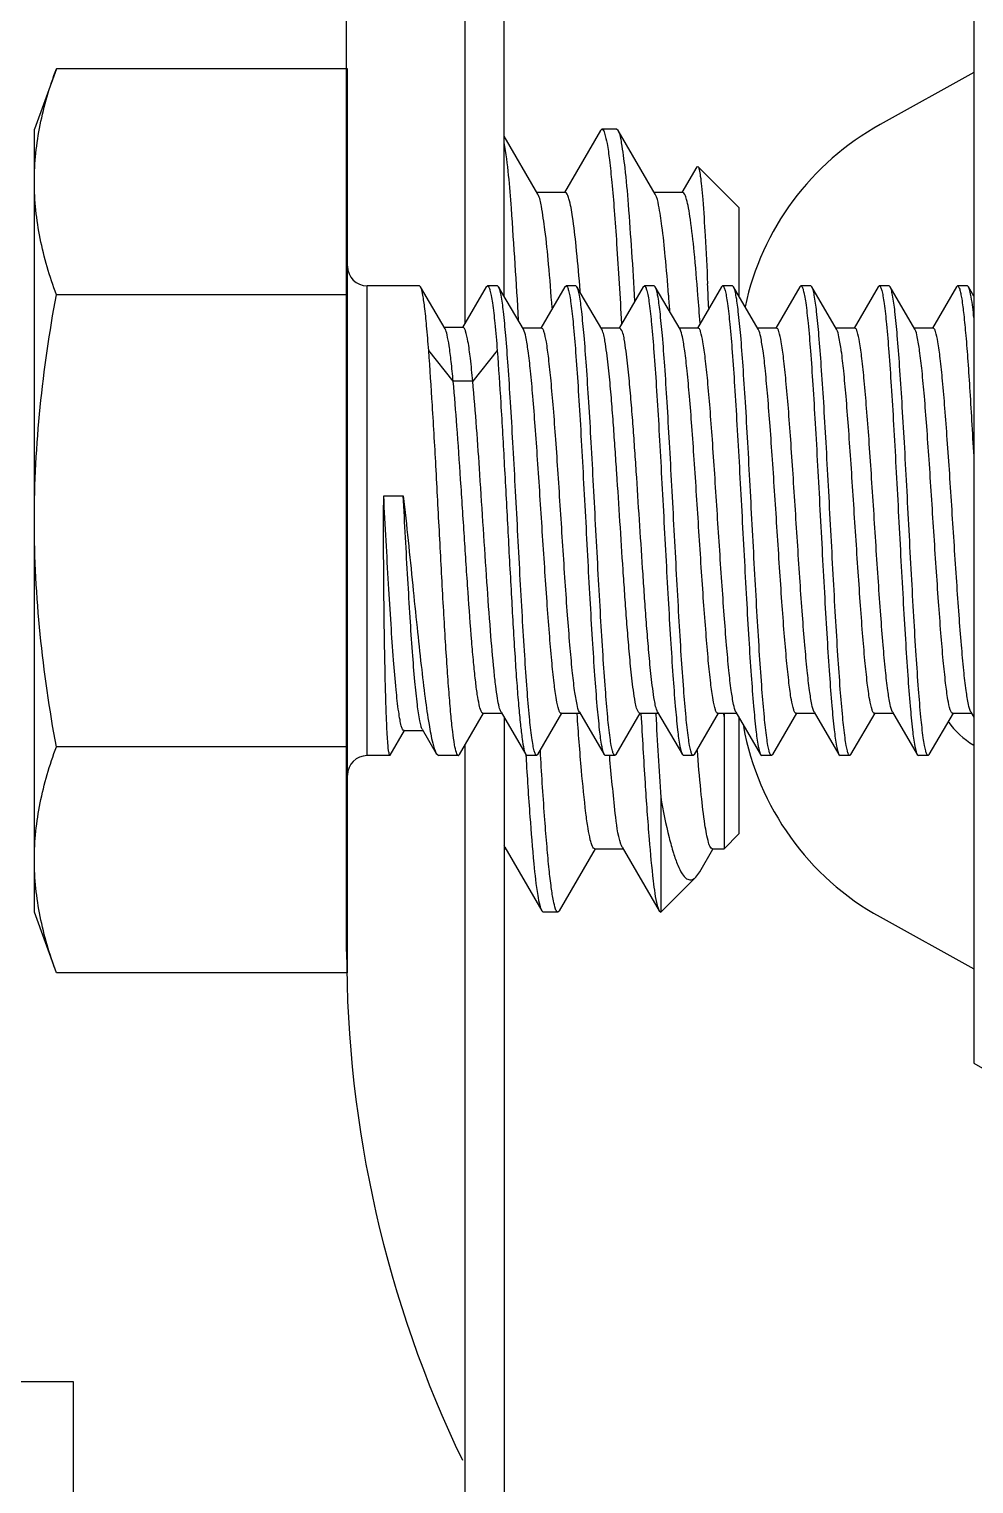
# Model space of a CAD drawing. Extents: x 1031190 to 1725648, y 733081 to 1571294.
# Drawn here: x 1136715.3 to 1136822.7, y 1228127 to 1228292.4 of the extents above; entities that cross this region are included whole.
import ezdxf

# ---------------------------------------------------------------- set-up
doc = ezdxf.new("R2010")
doc.units = 0
doc.header["$LTSCALE"] = 1000
doc.header["$MEASUREMENT"] = 0

msp = doc.modelspace()

# ---------------------------------------------------------------- linework, layer by layer
at = {"linetype": 'Continuous'}
for p, q in [((1136769.32, 1228262.02), (1136769.32, 1228387.76)), ((1136751.42, 1228187.53), (1136751.42, 1228359.84)), ((1136764.87, 1228343.27), (1136764.87, 1228258.93)), ((1136822.71, 1228298.14), (1136822.71, 1228174.86)), ((1136718.44, 1228287.87), (1136715.94, 1228280.99)), ((1136751.53, 1228287.87), (1136718.44, 1228287.87)), ((1136751.53, 1228185.13), (1136751.53, 1228287.87)), ((1136822.71, 1228287.43), (1136812.06, 1228281.53)), ((1136715.94, 1228192.01), (1136715.94, 1228280.99)), ((1136780.27, 1228280.84), (1136776.18, 1228273.78)), ((1136780.27, 1228280.84), (1136780.44, 1228280.99)), ((1136782.11, 1228280.99), (1136780.44, 1228280.99)), ((1136782.11, 1228280.99), (1136780.44, 1228280.99)), ((1136780.44, 1228280.99), (1136780.47, 1228280.98)), ((1136782.29, 1228280.84), (1136782.11, 1228280.99)), ((1136786.5, 1228273.6), (1136782.29, 1228280.84)), ((1136773.15, 1228273.6), (1136769.32, 1228280.19)), ((1136791.22, 1228276.71), (1136789.52, 1228273.78)), ((1136791.22, 1228276.71), (1136791.35, 1228276.76)), ((1136796.01, 1228272.09), (1136791.35, 1228276.76)), ((1136776.28, 1228273.78), (1136773.05, 1228273.78)), ((1136789.63, 1228273.78), (1136786.39, 1228273.78)), ((1136796.01, 1228272.09), (1136796.01, 1228262.02)), ((1136751.53, 1228262.18), (1136718.44, 1228262.18)), ((1136759.72, 1228263.19), (1136753.75, 1228263.19)), ((1136759.72, 1228263.19), (1136753.75, 1228263.19)), ((1136753.75, 1228209.81), (1136753.75, 1228263.19)), ((1136759.83, 1228263.09), (1136759.72, 1228263.19)), ((1136762.61, 1228258.32), (1136759.83, 1228263.09)), ((1136767.27, 1228263.06), (1136764.6, 1228258.45)), ((1136767.27, 1228263.06), (1136767.42, 1228263.19)), ((1136768.58, 1228263.19), (1136767.42, 1228263.19)), ((1136768.58, 1228263.19), (1136767.42, 1228263.19)), ((1136768.7, 1228263.08), (1136768.58, 1228263.19)), ((1136771.52, 1228258.25), (1136768.7, 1228263.08)), ((1136776.23, 1228263.08), (1136773.51, 1228258.39)), ((1136776.23, 1228263.08), (1136776.36, 1228263.19)), ((1136777.47, 1228263.19), (1136776.36, 1228263.19)), ((1136777.47, 1228263.19), (1136776.36, 1228263.19)), ((1136777.6, 1228263.08), (1136777.47, 1228263.19)), ((1136780.42, 1228258.25), (1136777.6, 1228263.08)), ((1136785.13, 1228263.08), (1136782.4, 1228258.39)), ((1136785.13, 1228263.08), (1136785.26, 1228263.19)), ((1136786.37, 1228263.19), (1136785.26, 1228263.19)), ((1136786.37, 1228263.19), (1136785.26, 1228263.19)), ((1136786.5, 1228263.08), (1136786.37, 1228263.19)), ((1136789.31, 1228258.25), (1136786.5, 1228263.08)), ((1136794.02, 1228263.08), (1136791.3, 1228258.39)), ((1136794.02, 1228263.08), (1136794.15, 1228263.19)), ((1136795.27, 1228263.19), (1136794.15, 1228263.19)), ((1136795.27, 1228263.19), (1136794.15, 1228263.19)), ((1136795.4, 1228263.08), (1136795.27, 1228263.19)), ((1136798.21, 1228258.25), (1136795.4, 1228263.08)), ((1136802.92, 1228263.08), (1136800.2, 1228258.39)), ((1136802.92, 1228263.08), (1136803.03, 1228263.19)), ((1136803.03, 1228263.19), (1136803.05, 1228263.19)), ((1136804.17, 1228263.19), (1136803.05, 1228263.19)), ((1136804.17, 1228263.19), (1136803.05, 1228263.19)), ((1136804.29, 1228263.08), (1136804.17, 1228263.19)), ((1136807.11, 1228258.25), (1136804.29, 1228263.08)), ((1136811.82, 1228263.08), (1136809.1, 1228258.39)), ((1136811.82, 1228263.08), (1136811.95, 1228263.19)), ((1136813.06, 1228263.19), (1136811.95, 1228263.19)), ((1136813.06, 1228263.19), (1136811.95, 1228263.19)), ((1136813.19, 1228263.08), (1136813.06, 1228263.19)), ((1136816.01, 1228258.25), (1136813.19, 1228263.08)), ((1136820.72, 1228263.08), (1136817.99, 1228258.39)), ((1136820.72, 1228263.08), (1136820.85, 1228263.19)), ((1136821.96, 1228263.19), (1136820.85, 1228263.19)), ((1136821.96, 1228263.19), (1136820.85, 1228263.19)), ((1136822.09, 1228263.08), (1136821.96, 1228263.19)), ((1136822.71, 1228262.02), (1136822.09, 1228263.08)), ((1136764.68, 1228258.45), (1136762.53, 1228258.45)), ((1136773.58, 1228258.39), (1136771.44, 1228258.39)), ((1136782.48, 1228258.39), (1136780.34, 1228258.39)), ((1136791.38, 1228258.39), (1136789.23, 1228258.39)), ((1136800.28, 1228258.39), (1136798.13, 1228258.39)), ((1136809.17, 1228258.39), (1136807.03, 1228258.39)), ((1136818.07, 1228258.39), (1136815.93, 1228258.39)), ((1136763.54, 1228252.36), (1136760.75, 1228255.84)), ((1136768.54, 1228255.84), (1136765.76, 1228252.36)), ((1136765.76, 1228252.36), (1136763.54, 1228252.36)), ((1136755.64, 1228239.33), (1136757.86, 1228239.33)), ((1136764.26, 1228209.92), (1136766.99, 1228214.61)), ((1136766.91, 1228214.61), (1136769.06, 1228214.61)), ((1136768.98, 1228214.75), (1136771.78, 1228209.92)), ((1136769.32, 1228214.16), (1136769.32, 1228085.24)), ((1136773.15, 1228209.92), (1136775.89, 1228214.61)), ((1136775.81, 1228214.61), (1136777.95, 1228214.61)), ((1136777.88, 1228214.75), (1136780.68, 1228209.92)), ((1136782.05, 1228209.92), (1136784.79, 1228214.61)), ((1136784.71, 1228214.61), (1136786.85, 1228214.61)), ((1136784.87, 1228214.68), (1136784.87, 1228214.55)), ((1136786.55, 1228214.51), (1136786.54, 1228214.65)), ((1136786.77, 1228214.75), (1136789.58, 1228209.92)), ((1136790.95, 1228209.92), (1136793.68, 1228214.61)), ((1136793.6, 1228214.61), (1136795.75, 1228214.61)), ((1136794.32, 1228214.24), (1136794.3, 1228214.59)), ((1136794.31, 1228214.62), (1136794.32, 1228214.24)), ((1136794.32, 1228214.24), (1136794.32, 1228199.22)), ((1136795.67, 1228214.75), (1136798.47, 1228209.92)), ((1136796.01, 1228214.16), (1136796.01, 1228200.91)), ((1136799.85, 1228209.92), (1136802.58, 1228214.61)), ((1136802.5, 1228214.61), (1136804.65, 1228214.61)), ((1136804.57, 1228214.75), (1136807.37, 1228209.92)), ((1136808.74, 1228209.92), (1136811.48, 1228214.61)), ((1136811.4, 1228214.61), (1136813.54, 1228214.61)), ((1136813.47, 1228214.75), (1136816.27, 1228209.92)), ((1136817.64, 1228209.92), (1136820.38, 1228214.61)), ((1136820.3, 1228214.61), (1136822.44, 1228214.61)), ((1136822.36, 1228214.75), (1136822.71, 1228214.16)), ((1136756.38, 1228209.84), (1136758.02, 1228212.66)), ((1136757.95, 1228212.66), (1136760.1, 1228212.66)), ((1136760.02, 1228212.79), (1136761.62, 1228210.05)), ((1136751.53, 1228210.81), (1136718.44, 1228210.81)), ((1136764.87, 1228210.98), (1136764.87, 1228080.79)), ((1136756.34, 1228209.81), (1136753.75, 1228209.81)), ((1136756.34, 1228209.81), (1136753.75, 1228209.81)), ((1136756.38, 1228209.84), (1136756.34, 1228209.81)), ((1136761.62, 1228210.05), (1136761.9, 1228209.81)), ((1136764.13, 1228209.81), (1136761.9, 1228209.81)), ((1136764.13, 1228209.81), (1136761.9, 1228209.81)), ((1136764.26, 1228209.92), (1136764.13, 1228209.81)), ((1136771.78, 1228209.92), (1136771.91, 1228209.81)), ((1136771.79, 1228209.9), (1136771.8, 1228209.79)), ((1136771.8, 1228209.79), (1136771.81, 1228209.68)), ((1136773.02, 1228209.81), (1136771.91, 1228209.81)), ((1136773.02, 1228209.81), (1136771.91, 1228209.81)), ((1136773.15, 1228209.92), (1136773.02, 1228209.81)), ((1136773.46, 1228209.91), (1136773.44, 1228210.36)), ((1136780.68, 1228209.92), (1136780.81, 1228209.81)), ((1136781.92, 1228209.81), (1136780.81, 1228209.81)), ((1136781.92, 1228209.81), (1136780.81, 1228209.81)), ((1136781.32, 1228209.73), (1136781.31, 1228209.81)), ((1136782.05, 1228209.92), (1136781.92, 1228209.81)), ((1136789.58, 1228209.92), (1136789.7, 1228209.81)), ((1136790.82, 1228209.81), (1136789.7, 1228209.81)), ((1136790.82, 1228209.81), (1136789.7, 1228209.81)), ((1136790.95, 1228209.92), (1136790.82, 1228209.81)), ((1136791.32, 1228209.84), (1136791.28, 1228210.39)), ((1136798.47, 1228209.92), (1136798.6, 1228209.81)), ((1136799.72, 1228209.81), (1136798.6, 1228209.81)), ((1136799.72, 1228209.81), (1136798.6, 1228209.81)), ((1136799.85, 1228209.92), (1136799.72, 1228209.81)), ((1136807.37, 1228209.92), (1136807.5, 1228209.81)), ((1136808.61, 1228209.81), (1136807.5, 1228209.81)), ((1136808.61, 1228209.81), (1136807.5, 1228209.81)), ((1136808.74, 1228209.92), (1136808.61, 1228209.81)), ((1136816.27, 1228209.92), (1136816.4, 1228209.81)), ((1136817.51, 1228209.81), (1136816.4, 1228209.81)), ((1136817.51, 1228209.81), (1136816.4, 1228209.81)), ((1136817.64, 1228209.92), (1136817.51, 1228209.81)), ((1136787.12, 1228205.08), (1136787.12, 1228192.01)), ((1136796.01, 1228200.91), (1136794.32, 1228199.22)), ((1136769.4, 1228199.4), (1136769.32, 1228199.56)), ((1136769.32, 1228199.22), (1136769.5, 1228199.22)), ((1136769.4, 1228199.4), (1136773.59, 1228192.16)), ((1136775.61, 1228192.16), (1136779.72, 1228199.22)), ((1136779.62, 1228199.22), (1136782.85, 1228199.22)), ((1136782.75, 1228199.4), (1136786.94, 1228192.16)), ((1136791.55, 1228196.61), (1136793.04, 1228199.17)), ((1136792.96, 1228199.22), (1136794.32, 1228199.22)), ((1136793.04, 1228199.17), (1136793.07, 1228199.22)), ((1136791.09, 1228195.99), (1136787.12, 1228192.01)), ((1136791.09, 1228195.99), (1136791.55, 1228196.61)), ((1136718.44, 1228185.13), (1136715.94, 1228192.01)), ((1136773.59, 1228192.16), (1136773.77, 1228192.01)), ((1136775.44, 1228192.01), (1136773.77, 1228192.01)), ((1136775.44, 1228192.01), (1136773.77, 1228192.01)), ((1136775.44, 1228192.01), (1136775.42, 1228192.01)), ((1136775.61, 1228192.16), (1136775.44, 1228192.01)), ((1136786.94, 1228192.16), (1136787.12, 1228192.01)), ((1136812.06, 1228191.47), (1136822.71, 1228185.57)), ((1136751.53, 1228185.13), (1136718.44, 1228185.13)), ((1136822.71, 1228174.86), (1136929.48, 1228113.21)), ((1136720.38, 1228138.63), (1136693.69, 1228138.63)), ((1136720.38, 1228116.38), (1136720.38, 1228138.63))]:
    msp.add_line(p, q, dxfattribs=at)
for centre, radius, start, end in [((1136827.15, 1228254.29), 31.14, 119, 167.8939), ((1136043.63, 1228218.87), 741.78, 3.29205, 3.72682), ((1136753.75, 1228265.42), 2.22, 180, 270), ((1136767.42, 1228263.11), 0.0861, 84.1854, 89.9947), ((1136776.36, 1228263.12), 0.076, 79.0043, 89.9604), ((1136447.66, 1228236.24), 331.36, 4.5387, 4.6656), ((1136785.26, 1228263.12), 0.0761, 78.9113, 89.9594), ((1136374.58, 1228229.73), 414.71, 4.2321, 4.4817), ((1136340.9, 1228226.9), 451.83, 4.0698, 4.4728), ((1135901.03, 1228222.62), 892.35, 2.44216, 2.62087), ((1136794.15, 1228263.12), 0.076, 78.9914, 89.9603), ((1136811.95, 1228263.12), 0.076, 78.9891, 89.9603), ((1136820.85, 1228263.12), 0.076, 78.9741, 89.9601), ((1137497, 1228252.53), 711.46, 183.06383, 183.82448), ((1136827.15, 1228218.7), 31.14, 190.3451, 241), ((1136827.15, 1228218.7), 8.9, 214.3268, 239.8898), ((1136753.75, 1228207.58), 2.22, 90, 180), ((1136764.13, 1228209.88), 0.0759, 259.6399, 269.9669), ((1136773.02, 1228209.88), 0.076, 259.2241, 269.9627), ((1136781.92, 1228209.88), 0.076, 259.0953, 269.9614), ((1136790.82, 1228209.88), 0.076, 259.2557, 269.963), ((1136799.72, 1228209.88), 0.076, 259.0989, 269.9614), ((1136808.61, 1228209.88), 0.076, 259.2688, 269.9632), ((1136817.51, 1228209.88), 0.076, 259.1048, 269.9615), ((1136884.96, 1228187.53), 133.54, 180, 205.649)]:
    msp.add_arc(centre, radius, start, end, dxfattribs=at)
for points, knots in [([(1136715.94, 1228275.03), (1136715.94, 1228277.19), (1136716.42, 1228281.58), (1136717.68, 1228285.79), (1136718.44, 1228287.87)], [0, 0, 0, 0, 0.493589, 1, 1, 1, 1]), ([(1136780.47, 1228280.98), (1136780.63, 1228280.94), (1136780.82, 1228280.26), (1136781.08, 1228279.2), (1136781.33, 1228277.26), (1136781.59, 1228274.74), (1136781.86, 1228271.56), (1136782.24, 1228266.22), (1136782.49, 1228261.93), (1136782.66, 1228258.91)], [0, 0, 0, 0, 0.023099, 0.076921, 0.162181, 0.277789, 0.421938, 0.592279, 1, 1, 1, 1]), ([(1136783.84, 1228267.09), (1136783.72, 1228268.88), (1136783.49, 1228272.05), (1136783.15, 1228276.18), (1136782.75, 1228278.95), (1136782.53, 1228280.42), (1136782.29, 1228280.84)], [0, 0, 0, 0, 0.387565, 0.689151, 0.895137, 1, 1, 1, 1]), ([(1136770.96, 1228259.3), (1136770.73, 1228263.54), (1136770.28, 1228270.27), (1136769.78, 1228277.02), (1136769.32, 1228279.49)], [0, 0, 0, 0, 0.628544, 1, 1, 1, 1]), ([(1136791.35, 1228276.75), (1136791.43, 1228276.67), (1136791.51, 1228276.27), (1136791.65, 1228275.55), (1136791.77, 1228274.4), (1136791.97, 1228272.14), (1136792.2, 1228268.44), (1136792.36, 1228265.24), (1136792.44, 1228263.43)], [0, 0, 0, 0, 0.027491, 0.083885, 0.169406, 0.283463, 0.592757, 1, 1, 1, 1]), ([(1136718.44, 1228262.18), (1136717.68, 1228264.27), (1136716.42, 1228268.48), (1136715.94, 1228272.87), (1136715.94, 1228275.03)], [0, 0, 0, 0, 0.506411, 1, 1, 1, 1]), ([(1136774.78, 1228260.68), (1136774.66, 1228262.33), (1136774.42, 1228265.29), (1136774.05, 1228269.16), (1136773.64, 1228271.79), (1136773.39, 1228273.19), (1136773.15, 1228273.6)], [0, 0, 0, 0, 0.381754, 0.681975, 0.890091, 1, 1, 1, 1]), ([(1136777.92, 1228263.19), (1136777.8, 1228264.7), (1136777.56, 1228267.32), (1136777.2, 1228270.6), (1136776.84, 1228272.63), (1136776.57, 1228273.51), (1136776.37, 1228273.78), (1136776.28, 1228273.78)], [0, 0, 0, 0, 0.418158, 0.729515, 0.923411, 0.975112, 1, 1, 1, 1]), ([(1136788.02, 1228262.13), (1136787.9, 1228263.6), (1136787.68, 1228266.22), (1136787.33, 1228269.64), (1136786.96, 1228271.98), (1136786.72, 1228273.23), (1136786.5, 1228273.6)], [0, 0, 0, 0, 0.38118, 0.680309, 0.888233, 1, 1, 1, 1]), ([(1136791.35, 1228262.13), (1136791.22, 1228263.78), (1136790.98, 1228266.65), (1136790.61, 1228269.97), (1136790.31, 1228271.94), (1136790.09, 1228272.91), (1136789.93, 1228273.47), (1136789.72, 1228273.78), (1136789.63, 1228273.78)], [0, 0, 0, 0, 0.417353, 0.72929, 0.841771, 0.92395, 0.975651, 1, 1, 1, 1]), ([(1136760.75, 1228255.84), (1136760.68, 1228256.78), (1136760.54, 1228258.44), (1136760.33, 1228260.62), (1136760.1, 1228262.09), (1136759.96, 1228262.87), (1136759.83, 1228263.09)], [0, 0, 0, 0, 0.385426, 0.68535, 0.89169, 1, 1, 1, 1]), ([(1136767.43, 1228263.19), (1136767.5, 1228263.18), (1136767.63, 1228262.99), (1136767.74, 1228262.63), (1136767.88, 1228262.01), (1136768.07, 1228260.77), (1136768.31, 1228258.68), (1136768.46, 1228256.88), (1136768.54, 1228255.84)], [0, 0, 0, 0, 0.025999, 0.078741, 0.161216, 0.273457, 0.583864, 1, 1, 1, 1]), ([(1136773.01, 1228209.81), (1136772.95, 1228209.82), (1136772.83, 1228210.03), (1136772.72, 1228210.4), (1136772.59, 1228211.04), (1136772.39, 1228212.31), (1136772.17, 1228214.44), (1136771.91, 1228217.57), (1136771.65, 1228221.38), (1136771.38, 1228225.73), (1136771.12, 1228230.47), (1136770.86, 1228235.43), (1136770.59, 1228240.42), (1136770.33, 1228245.28), (1136770.06, 1228249.82), (1136769.8, 1228253.88), (1136769.54, 1228257.31), (1136769.29, 1228260), (1136769.07, 1228261.73), (1136768.87, 1228262.66), (1136768.77, 1228262.97), (1136768.7, 1228263.08)], [0, 0, 0, 0, 0.003704, 0.011323, 0.023191, 0.03929, 0.083673, 0.142993, 0.215158, 0.297591, 0.387338, 0.481186, 0.575764, 0.667671, 0.753614, 0.830513, 0.895616, 0.946611, 0.98173, 0.992985, 1, 1, 1, 1]), ([(1136776.37, 1228263.19), (1136776.44, 1228263.18), (1136776.55, 1228262.97), (1136776.67, 1228262.6), (1136776.8, 1228261.96), (1136776.99, 1228260.69), (1136777.22, 1228258.56), (1136777.47, 1228255.43), (1136777.74, 1228251.62), (1136778, 1228247.27), (1136778.26, 1228242.53), (1136778.53, 1228237.57), (1136778.79, 1228232.58), (1136779.05, 1228227.72), (1136779.32, 1228223.18), (1136779.58, 1228219.12), (1136779.84, 1228215.69), (1136780.1, 1228213), (1136780.31, 1228211.27), (1136780.52, 1228210.34), (1136780.61, 1228210.03), (1136780.68, 1228209.92)], [0, 0, 0, 0, 0.003711, 0.011336, 0.02321, 0.039312, 0.083698, 0.143015, 0.215173, 0.297594, 0.387327, 0.481159, 0.575721, 0.667617, 0.753551, 0.830448, 0.895556, 0.946563, 0.981704, 0.992971, 1, 1, 1, 1]), ([(1136781.91, 1228209.81), (1136781.84, 1228209.82), (1136781.73, 1228210.03), (1136781.61, 1228210.4), (1136781.48, 1228211.04), (1136781.29, 1228212.31), (1136781.06, 1228214.44), (1136780.81, 1228217.57), (1136780.54, 1228221.38), (1136780.28, 1228225.73), (1136780.02, 1228230.47), (1136779.75, 1228235.43), (1136779.49, 1228240.43), (1136779.23, 1228245.28), (1136778.96, 1228249.82), (1136778.7, 1228253.88), (1136778.44, 1228257.31), (1136778.18, 1228260), (1136777.97, 1228261.73), (1136777.76, 1228262.66), (1136777.67, 1228262.97), (1136777.6, 1228263.08)], [0, 0, 0, 0, 0.003708, 0.011332, 0.023206, 0.03931, 0.083702, 0.143027, 0.215196, 0.297632, 0.387379, 0.481219, 0.575788, 0.66769, 0.753628, 0.830521, 0.895618, 0.946611, 0.98173, 0.992985, 1, 1, 1, 1]), ([(1136785.27, 1228263.19), (1136785.34, 1228263.18), (1136785.45, 1228262.97), (1136785.56, 1228262.59), (1136785.7, 1228261.96), (1136785.89, 1228260.69), (1136786.11, 1228258.56), (1136786.37, 1228255.43), (1136786.63, 1228251.62), (1136786.9, 1228247.27), (1136787.16, 1228242.53), (1136787.42, 1228237.57), (1136787.69, 1228232.58), (1136787.95, 1228227.72), (1136788.22, 1228223.18), (1136788.48, 1228219.12), (1136788.74, 1228215.69), (1136788.99, 1228213), (1136789.21, 1228211.27), (1136789.41, 1228210.34), (1136789.51, 1228210.03), (1136789.58, 1228209.92)], [0, 0, 0, 0, 0.003714, 0.011343, 0.023221, 0.039327, 0.08372, 0.14304, 0.215198, 0.297619, 0.387351, 0.481178, 0.575732, 0.667622, 0.753555, 0.83045, 0.895556, 0.946562, 0.981703, 0.992971, 1, 1, 1, 1]), ([(1136790.81, 1228209.81), (1136790.74, 1228209.82), (1136790.62, 1228210.03), (1136790.51, 1228210.4), (1136790.38, 1228211.04), (1136790.19, 1228212.31), (1136789.96, 1228214.44), (1136789.7, 1228217.56), (1136789.44, 1228221.38), (1136789.18, 1228225.73), (1136788.92, 1228230.47), (1136788.65, 1228235.43), (1136788.39, 1228240.42), (1136788.12, 1228245.28), (1136787.86, 1228249.82), (1136787.6, 1228253.88), (1136787.34, 1228257.31), (1136787.08, 1228260), (1136786.86, 1228261.73), (1136786.66, 1228262.66), (1136786.56, 1228262.97), (1136786.5, 1228263.08)], [0, 0, 0, 0, 0.003703, 0.011321, 0.023188, 0.039286, 0.083667, 0.142986, 0.21515, 0.297581, 0.387329, 0.481177, 0.575755, 0.667664, 0.753609, 0.83051, 0.895615, 0.94661, 0.98173, 0.992984, 1, 1, 1, 1]), ([(1136794.17, 1228263.19), (1136794.23, 1228263.18), (1136794.35, 1228262.97), (1136794.46, 1228262.6), (1136794.59, 1228261.96), (1136794.78, 1228260.69), (1136795.01, 1228258.56), (1136795.27, 1228255.43), (1136795.53, 1228251.62), (1136795.79, 1228247.27), (1136796.06, 1228242.53), (1136796.32, 1228237.57), (1136796.59, 1228232.58), (1136796.85, 1228227.72), (1136797.11, 1228223.18), (1136797.38, 1228219.12), (1136797.63, 1228215.69), (1136797.89, 1228213), (1136798.11, 1228211.27), (1136798.31, 1228210.34), (1136798.41, 1228210.03), (1136798.47, 1228209.92)], [0, 0, 0, 0, 0.003711, 0.011337, 0.023212, 0.039314, 0.0837, 0.143018, 0.215176, 0.297599, 0.387332, 0.481164, 0.575726, 0.667621, 0.753554, 0.830449, 0.895556, 0.946563, 0.981704, 0.992971, 1, 1, 1, 1]), ([(1136799.7, 1228209.81), (1136799.64, 1228209.82), (1136799.52, 1228210.03), (1136799.41, 1228210.4), (1136799.28, 1228211.04), (1136799.09, 1228212.31), (1136798.86, 1228214.44), (1136798.6, 1228217.57), (1136798.34, 1228221.38), (1136798.08, 1228225.73), (1136797.81, 1228230.47), (1136797.55, 1228235.43), (1136797.28, 1228240.43), (1136797.02, 1228245.28), (1136796.76, 1228249.82), (1136796.49, 1228253.88), (1136796.24, 1228257.31), (1136795.98, 1228260), (1136795.76, 1228261.73), (1136795.56, 1228262.66), (1136795.46, 1228262.97), (1136795.4, 1228263.08)], [0, 0, 0, 0, 0.003708, 0.011332, 0.023206, 0.039309, 0.083701, 0.143026, 0.215196, 0.297631, 0.387378, 0.481219, 0.575788, 0.66769, 0.753628, 0.830521, 0.895618, 0.94661, 0.98173, 0.992985, 1, 1, 1, 1]), ([(1136803.05, 1228263.19), (1136803.11, 1228263.19), (1136803.24, 1228263), (1136803.34, 1228262.65), (1136803.48, 1228262.03), (1136803.67, 1228260.78), (1136803.9, 1228258.68), (1136804.16, 1228255.57), (1136804.42, 1228251.77), (1136804.68, 1228247.42), (1136804.95, 1228242.68), (1136805.21, 1228237.71), (1136805.48, 1228232.69), (1136805.74, 1228227.82), (1136806.01, 1228223.26), (1136806.27, 1228219.18), (1136806.53, 1228215.72), (1136806.79, 1228213.02), (1136807.01, 1228211.28), (1136807.21, 1228210.35), (1136807.31, 1228210.03), (1136807.37, 1228209.92)], [0, 0, 0, 0, 0.003386, 0.010605, 0.022094, 0.037845, 0.081651, 0.140562, 0.21249, 0.294853, 0.384679, 0.47873, 0.573605, 0.66588, 0.752224, 0.829521, 0.894986, 0.946281, 0.981617, 0.992941, 1, 1, 1, 1]), ([(1136808.6, 1228209.81), (1136808.54, 1228209.82), (1136808.42, 1228210.03), (1136808.31, 1228210.4), (1136808.18, 1228211.04), (1136807.98, 1228212.31), (1136807.76, 1228214.44), (1136807.5, 1228217.56), (1136807.24, 1228221.37), (1136806.97, 1228225.73), (1136806.71, 1228230.47), (1136806.45, 1228235.43), (1136806.18, 1228240.42), (1136805.92, 1228245.28), (1136805.65, 1228249.82), (1136805.39, 1228253.88), (1136805.13, 1228257.31), (1136804.88, 1228260), (1136804.66, 1228261.73), (1136804.46, 1228262.66), (1136804.36, 1228262.97), (1136804.29, 1228263.08)], [0, 0, 0, 0, 0.003703, 0.01132, 0.023187, 0.039284, 0.083664, 0.142983, 0.215146, 0.297577, 0.387325, 0.481173, 0.575752, 0.667661, 0.753607, 0.830509, 0.895614, 0.946609, 0.98173, 0.992984, 1, 1, 1, 1]), ([(1136811.96, 1228263.19), (1136812.03, 1228263.18), (1136812.14, 1228262.97), (1136812.26, 1228262.6), (1136812.39, 1228261.96), (1136812.58, 1228260.69), (1136812.81, 1228258.56), (1136813.06, 1228255.43), (1136813.33, 1228251.62), (1136813.59, 1228247.27), (1136813.85, 1228242.53), (1136814.12, 1228237.57), (1136814.38, 1228232.58), (1136814.64, 1228227.72), (1136814.91, 1228223.18), (1136815.17, 1228219.12), (1136815.43, 1228215.69), (1136815.69, 1228213), (1136815.9, 1228211.27), (1136816.11, 1228210.34), (1136816.2, 1228210.03), (1136816.27, 1228209.92)], [0, 0, 0, 0, 0.003711, 0.011337, 0.023212, 0.039315, 0.083701, 0.143019, 0.215177, 0.2976, 0.387333, 0.481165, 0.575727, 0.667621, 0.753554, 0.830449, 0.895556, 0.946563, 0.981704, 0.992971, 1, 1, 1, 1]), ([(1136817.5, 1228209.81), (1136817.43, 1228209.82), (1136817.32, 1228210.03), (1136817.2, 1228210.4), (1136817.07, 1228211.04), (1136816.88, 1228212.31), (1136816.65, 1228214.44), (1136816.4, 1228217.57), (1136816.13, 1228221.38), (1136815.87, 1228225.73), (1136815.61, 1228230.47), (1136815.34, 1228235.43), (1136815.08, 1228240.43), (1136814.82, 1228245.28), (1136814.55, 1228249.82), (1136814.29, 1228253.88), (1136814.03, 1228257.31), (1136813.77, 1228260), (1136813.56, 1228261.73), (1136813.35, 1228262.66), (1136813.26, 1228262.97), (1136813.19, 1228263.08)], [0, 0, 0, 0, 0.003708, 0.011331, 0.023205, 0.039308, 0.083699, 0.143025, 0.215195, 0.297631, 0.387378, 0.481219, 0.575789, 0.667691, 0.753629, 0.830521, 0.895618, 0.946611, 0.981731, 0.992985, 1, 1, 1, 1]), ([(1136820.86, 1228263.19), (1136820.91, 1228263.18), (1136821.01, 1228263.03), (1136821.11, 1228262.75), (1136821.22, 1228262.28), (1136821.39, 1228261.33), (1136821.58, 1228259.73), (1136821.81, 1228257.37), (1136822.03, 1228254.46), (1136822.26, 1228251.07), (1136822.48, 1228247.3), (1136822.63, 1228244.66), (1136822.71, 1228243.3)], [0, 0, 0, 0, 0.007976, 0.023399, 0.047119, 0.079188, 0.167777, 0.287121, 0.434165, 0.605074, 0.795358, 1, 1, 1, 1]), ([(1136822.71, 1228259.58), (1136822.62, 1228260.36), (1136822.51, 1228261.4), (1136822.28, 1228262.56), (1136822.16, 1228262.95), (1136822.09, 1228263.08)], [0, 0, 0, 0, 0.664814, 0.874197, 1, 1, 1, 1]), ([(1136763.54, 1228252.36), (1136763.47, 1228253.11), (1136763.33, 1228254.45), (1136763.12, 1228256.22), (1136762.89, 1228257.45), (1136762.73, 1228258.11), (1136762.61, 1228258.32)], [0, 0, 0, 0, 0.374921, 0.67078, 0.880329, 1, 1, 1, 1]), ([(1136765.76, 1228252.36), (1136765.68, 1228253.22), (1136765.53, 1228254.74), (1136765.28, 1228256.63), (1136765.04, 1228257.79), (1136764.86, 1228258.31), (1136764.73, 1228258.45), (1136764.68, 1228258.45)], [0, 0, 0, 0, 0.416821, 0.727006, 0.920674, 0.973077, 1, 1, 1, 1]), ([(1136775.81, 1228214.61), (1136775.75, 1228214.61), (1136775.62, 1228214.76), (1136775.45, 1228215.26), (1136775.21, 1228216.4), (1136774.97, 1228218.26), (1136774.71, 1228220.79), (1136774.45, 1228223.87), (1136774.19, 1228227.4), (1136773.93, 1228231.25), (1136773.57, 1228236.64), (1136773.23, 1228241.99), (1136772.87, 1228247.11), (1136772.61, 1228250.47), (1136772.35, 1228253.33), (1136772.1, 1228255.59), (1136771.84, 1228257.16), (1136771.67, 1228258), (1136771.52, 1228258.25)], [0, 0, 0, 0, 0.003779, 0.011114, 0.038197, 0.081557, 0.139812, 0.210943, 0.29244, 0.38141, 0.474689, 0.66085, 0.747103, 0.824649, 0.89074, 0.943055, 0.979813, 1, 1, 1, 1]), ([(1136777.88, 1228214.75), (1136777.73, 1228215), (1136777.55, 1228215.84), (1136777.29, 1228217.41), (1136777.04, 1228219.68), (1136776.78, 1228222.54), (1136776.52, 1228225.9), (1136776.16, 1228231.01), (1136775.82, 1228236.36), (1136775.47, 1228241.75), (1136775.21, 1228245.61), (1136774.94, 1228249.14), (1136774.68, 1228252.21), (1136774.42, 1228254.74), (1136774.18, 1228256.6), (1136773.95, 1228257.73), (1136773.77, 1228258.24), (1136773.64, 1228258.39), (1136773.58, 1228258.39)], [0, 0, 0, 0, 0.020221, 0.057009, 0.109346, 0.175452, 0.253005, 0.33926, 0.525406, 0.618671, 0.707626, 0.789106, 0.860222, 0.918463, 0.961813, 0.988889, 0.996221, 1, 1, 1, 1]), ([(1136784.71, 1228214.61), (1136784.39, 1228214.93), (1136784.19, 1228215.9), (1136784.02, 1228217.23), (1136783.82, 1228218.6), (1136783.65, 1228220.42), (1136783.44, 1228222.7), (1136783.23, 1228225.44), (1136783.03, 1228228.18), (1136782.78, 1228231.83), (1136782.49, 1228236.4), (1136782.19, 1228240.97), (1136781.94, 1228244.63), (1136781.75, 1228247.37), (1136781.54, 1228250.11), (1136781.34, 1228252.39), (1136781.15, 1228254.21), (1136780.99, 1228255.57), (1136780.79, 1228256.92), (1136780.62, 1228257.84), (1136780.42, 1228258.25)], [0, 0, 0, 0, 0.030768, 0.062218, 0.093344, 0.124643, 0.187198, 0.249714, 0.31225, 0.374778, 0.499837, 0.624896, 0.687425, 0.749956, 0.812483, 0.875017, 0.906295, 0.937525, 0.968815, 1, 1, 1, 1]), ([(1136786.77, 1228214.75), (1136786.57, 1228215.16), (1136786.4, 1228216.08), (1136786.2, 1228217.43), (1136786.03, 1228218.79), (1136785.85, 1228220.61), (1136785.65, 1228222.89), (1136785.44, 1228225.63), (1136785.24, 1228228.37), (1136785, 1228232.03), (1136784.7, 1228236.6), (1136784.4, 1228241.17), (1136784.16, 1228244.82), (1136783.96, 1228247.56), (1136783.74, 1228250.3), (1136783.54, 1228252.58), (1136783.37, 1228254.4), (1136783.17, 1228255.77), (1136783, 1228257.1), (1136782.8, 1228258.06), (1136782.48, 1228258.39)], [0, 0, 0, 0, 0.031186, 0.062475, 0.093704, 0.124983, 0.187517, 0.250043, 0.312574, 0.375103, 0.500161, 0.62522, 0.687747, 0.750283, 0.812799, 0.875353, 0.906651, 0.937778, 0.969229, 1, 1, 1, 1]), ([(1136793.6, 1228214.61), (1136793.55, 1228214.61), (1136793.42, 1228214.76), (1136793.24, 1228215.26), (1136793.01, 1228216.4), (1136792.76, 1228218.26), (1136792.5, 1228220.79), (1136792.25, 1228223.87), (1136791.98, 1228227.4), (1136791.72, 1228231.25), (1136791.37, 1228236.64), (1136791.03, 1228241.99), (1136790.67, 1228247.11), (1136790.41, 1228250.47), (1136790.14, 1228253.33), (1136789.9, 1228255.59), (1136789.64, 1228257.16), (1136789.46, 1228258), (1136789.31, 1228258.25)], [0, 0, 0, 0, 0.003779, 0.011113, 0.038196, 0.081556, 0.139811, 0.210942, 0.292439, 0.38141, 0.474689, 0.66085, 0.747103, 0.824649, 0.89074, 0.943055, 0.979813, 1, 1, 1, 1]), ([(1136795.67, 1228214.75), (1136795.52, 1228215), (1136795.35, 1228215.84), (1136795.08, 1228217.41), (1136794.84, 1228219.68), (1136794.58, 1228222.54), (1136794.32, 1228225.9), (1136793.96, 1228231.01), (1136793.61, 1228236.36), (1136793.26, 1228241.75), (1136793, 1228245.61), (1136792.74, 1228249.14), (1136792.48, 1228252.21), (1136792.22, 1228254.74), (1136791.98, 1228256.6), (1136791.74, 1228257.73), (1136791.56, 1228258.24), (1136791.43, 1228258.39), (1136791.38, 1228258.39)], [0, 0, 0, 0, 0.020221, 0.057009, 0.109346, 0.175452, 0.253005, 0.33926, 0.525406, 0.618671, 0.707625, 0.789106, 0.860221, 0.918463, 0.961812, 0.988889, 0.996221, 1, 1, 1, 1]), ([(1136802.5, 1228214.61), (1136802.45, 1228214.61), (1136802.32, 1228214.76), (1136802.14, 1228215.26), (1136801.9, 1228216.4), (1136801.66, 1228218.26), (1136801.4, 1228220.79), (1136801.14, 1228223.86), (1136800.88, 1228227.4), (1136800.62, 1228231.25), (1136800.27, 1228236.64), (1136799.92, 1228241.99), (1136799.56, 1228247.11), (1136799.3, 1228250.47), (1136799.04, 1228253.33), (1136798.8, 1228255.59), (1136798.53, 1228257.16), (1136798.36, 1228258), (1136798.21, 1228258.25)], [0, 0, 0, 0, 0.003779, 0.011113, 0.038196, 0.081555, 0.139809, 0.210939, 0.292435, 0.381405, 0.474683, 0.660843, 0.747096, 0.824643, 0.890735, 0.943051, 0.979811, 1, 1, 1, 1]), ([(1136804.57, 1228214.75), (1136804.42, 1228215), (1136804.24, 1228215.84), (1136803.98, 1228217.41), (1136803.74, 1228219.68), (1136803.47, 1228222.54), (1136803.21, 1228225.9), (1136802.85, 1228231.01), (1136802.51, 1228236.36), (1136802.16, 1228241.75), (1136801.9, 1228245.6), (1136801.64, 1228249.14), (1136801.38, 1228252.21), (1136801.12, 1228254.74), (1136800.87, 1228256.6), (1136800.64, 1228257.73), (1136800.46, 1228258.24), (1136800.33, 1228258.39), (1136800.28, 1228258.39)], [0, 0, 0, 0, 0.020221, 0.057008, 0.109345, 0.17545, 0.253003, 0.339257, 0.525401, 0.618666, 0.70762, 0.789101, 0.860217, 0.918459, 0.96181, 0.988888, 0.996221, 1, 1, 1, 1]), ([(1136811.4, 1228214.61), (1136811.34, 1228214.61), (1136811.21, 1228214.76), (1136811.04, 1228215.26), (1136810.8, 1228216.4), (1136810.56, 1228218.26), (1136810.3, 1228220.79), (1136810.04, 1228223.87), (1136809.78, 1228227.4), (1136809.52, 1228231.25), (1136809.16, 1228236.64), (1136808.82, 1228241.99), (1136808.46, 1228247.11), (1136808.2, 1228250.47), (1136807.94, 1228253.33), (1136807.69, 1228255.59), (1136807.43, 1228257.16), (1136807.26, 1228258), (1136807.11, 1228258.25)], [0, 0, 0, 0, 0.003779, 0.011114, 0.038196, 0.081556, 0.139811, 0.210942, 0.292439, 0.38141, 0.474688, 0.660849, 0.747103, 0.824649, 0.89074, 0.943055, 0.979813, 1, 1, 1, 1]), ([(1136813.47, 1228214.75), (1136813.32, 1228215), (1136813.14, 1228215.84), (1136812.88, 1228217.41), (1136812.63, 1228219.68), (1136812.37, 1228222.54), (1136812.11, 1228225.9), (1136811.75, 1228231.01), (1136811.41, 1228236.36), (1136811.06, 1228241.75), (1136810.8, 1228245.61), (1136810.53, 1228249.14), (1136810.27, 1228252.21), (1136810.01, 1228254.74), (1136809.77, 1228256.6), (1136809.54, 1228257.73), (1136809.36, 1228258.24), (1136809.23, 1228258.39), (1136809.17, 1228258.39)], [0, 0, 0, 0, 0.020221, 0.057009, 0.109346, 0.175452, 0.253005, 0.33926, 0.525406, 0.618671, 0.707625, 0.789106, 0.860221, 0.918463, 0.961812, 0.988889, 0.996222, 1, 1, 1, 1]), ([(1136820.3, 1228214.61), (1136820.24, 1228214.61), (1136820.11, 1228214.76), (1136819.93, 1228215.26), (1136819.7, 1228216.4), (1136819.46, 1228218.26), (1136819.2, 1228220.79), (1136818.94, 1228223.87), (1136818.68, 1228227.4), (1136818.41, 1228231.25), (1136818.06, 1228236.64), (1136817.72, 1228241.99), (1136817.36, 1228247.11), (1136817.1, 1228250.47), (1136816.84, 1228253.33), (1136816.59, 1228255.59), (1136816.33, 1228257.16), (1136816.15, 1228258), (1136816.01, 1228258.25)], [0, 0, 0, 0, 0.003779, 0.011114, 0.038197, 0.081556, 0.139811, 0.210942, 0.292439, 0.381409, 0.474688, 0.660849, 0.747103, 0.824649, 0.89074, 0.943055, 0.979813, 1, 1, 1, 1]), ([(1136822.36, 1228214.75), (1136822.21, 1228215), (1136822.04, 1228215.84), (1136821.78, 1228217.41), (1136821.53, 1228219.68), (1136821.27, 1228222.54), (1136821.01, 1228225.9), (1136820.65, 1228231.01), (1136820.31, 1228236.36), (1136819.96, 1228241.75), (1136819.69, 1228245.61), (1136819.43, 1228249.14), (1136819.17, 1228252.21), (1136818.91, 1228254.74), (1136818.67, 1228256.6), (1136818.44, 1228257.73), (1136818.26, 1228258.24), (1136818.13, 1228258.39), (1136818.07, 1228258.39)], [0, 0, 0, 0, 0.020221, 0.057009, 0.109346, 0.175452, 0.253005, 0.33926, 0.525406, 0.618671, 0.707625, 0.789106, 0.860221, 0.918463, 0.961812, 0.988888, 0.996222, 1, 1, 1, 1]), ([(1136764.11, 1228209.81), (1136764.07, 1228209.82), (1136763.97, 1228209.94), (1136763.83, 1228210.34), (1136763.65, 1228211.23), (1136763.45, 1228212.68), (1136763.25, 1228214.67), (1136763.05, 1228217.12), (1136762.84, 1228220.01), (1136762.63, 1228223.25), (1136762.35, 1228228.09), (1136762.01, 1228234.45), (1136761.61, 1228242.09), (1136761.21, 1228249.24), (1136760.91, 1228253.77), (1136760.75, 1228255.84)], [0, 0, 0, 0, 0.003023, 0.008655, 0.02883, 0.060884, 0.10423, 0.157961, 0.220923, 0.291749, 0.368894, 0.535298, 0.705669, 0.865188, 1, 1, 1, 1]), ([(1136768.54, 1228255.84), (1136768.69, 1228253.85), (1136768.97, 1228249.5), (1136769.36, 1228242.62), (1136769.75, 1228235.25), (1136770.14, 1228227.98), (1136770.47, 1228222.25), (1136770.75, 1228218.16), (1136770.95, 1228215.62), (1136771.15, 1228213.5), (1136771.34, 1228211.85), (1136771.53, 1228210.71), (1136771.67, 1228210.11), (1136771.78, 1228209.92)], [0, 0, 0, 0, 0.130118, 0.283774, 0.448524, 0.611007, 0.75805, 0.821983, 0.877746, 0.924216, 0.960473, 0.985838, 1, 1, 1, 1]), ([(1136766.91, 1228214.61), (1136766.8, 1228214.61), (1136766.61, 1228215.03), (1136766.46, 1228215.69), (1136766.24, 1228216.91), (1136766.05, 1228218.5), (1136765.84, 1228220.52), (1136765.55, 1228223.85), (1136765.2, 1228228.61), (1136764.8, 1228234.75), (1136764.4, 1228241.03), (1136763.99, 1228246.92), (1136763.7, 1228250.65), (1136763.54, 1228252.36)], [0, 0, 0, 0, 0.008447, 0.028211, 0.059849, 0.102845, 0.156318, 0.219121, 0.36706, 0.533759, 0.704628, 0.864703, 1, 1, 1, 1]), ([(1136768.98, 1228214.75), (1136768.88, 1228214.92), (1136768.73, 1228215.45), (1136768.54, 1228216.43), (1136768.35, 1228217.82), (1136768.07, 1228220.38), (1136767.74, 1228224.33), (1136767.35, 1228229.71), (1136766.97, 1228235.63), (1136766.47, 1228243.25), (1136766.09, 1228248.83), (1136765.76, 1228252.36)], [0, 0, 0, 0, 0.015824, 0.042527, 0.079816, 0.127025, 0.247356, 0.394063, 0.555499, 0.718817, 1, 1, 1, 1]), ([(1136756.34, 1228209.81), (1136756.28, 1228209.83), (1136756.25, 1228210.1), (1136756.16, 1228210.5), (1136756.11, 1228211.27), (1136756.04, 1228212.27), (1136755.97, 1228213.55), (1136755.92, 1228215.07), (1136755.86, 1228216.83), (1136755.79, 1228219.58), (1136755.72, 1228223.44), (1136755.66, 1228228.45), (1136755.62, 1228233.81), (1136755.63, 1228237.47), (1136755.64, 1228239.33)], [0, 0, 0, 0, 0.006277, 0.021923, 0.047061, 0.081471, 0.124793, 0.17657, 0.236243, 0.303168, 0.455809, 0.627887, 0.811933, 1, 1, 1, 1]), ([(1136757.95, 1228212.66), (1136757.88, 1228212.66), (1136757.73, 1228212.87), (1136757.62, 1228213.26), (1136757.47, 1228213.94), (1136757.26, 1228215.3), (1136757.01, 1228217.57), (1136756.73, 1228220.89), (1136756.46, 1228224.9), (1136756.18, 1228229.42), (1136755.91, 1228234.29), (1136755.73, 1228237.63), (1136755.64, 1228239.33)], [0, 0, 0, 0, 0.007534, 0.023454, 0.048663, 0.083048, 0.177833, 0.303692, 0.455223, 0.626216, 0.810017, 1, 1, 1, 1]), ([(1136757.86, 1228239.33), (1136758.25, 1228235.94), (1136758.75, 1228230.95), (1136759.41, 1228224.53), (1136759.87, 1228220.25), (1136760.31, 1228216.57), (1136760.72, 1228213.62), (1136761.12, 1228211.53), (1136761.41, 1228210.41), (1136761.62, 1228210.05)], [0, 0, 0, 0, 0.346094, 0.50857, 0.65594, 0.782806, 0.884568, 0.957661, 1, 1, 1, 1]), ([(1136760.02, 1228212.79), (1136759.96, 1228212.9), (1136759.86, 1228213.22), (1136759.65, 1228214.14), (1136759.42, 1228215.84), (1136759.16, 1228218.46), (1136758.89, 1228221.77), (1136758.63, 1228225.66), (1136758.28, 1228231.57), (1136758.03, 1228236.18), (1136757.86, 1228239.33)], [0, 0, 0, 0, 0.014497, 0.037247, 0.107063, 0.207049, 0.333333, 0.481179, 0.645288, 1, 1, 1, 1]), ([(1136779.62, 1228199.22), (1136779.5, 1228199.22), (1136779.26, 1228199.65), (1136779.08, 1228200.38), (1136778.82, 1228201.68), (1136778.48, 1228204.29), (1136778.05, 1228208.65), (1136777.77, 1228212.41), (1136777.62, 1228214.56)], [0, 0, 0, 0, 0.023075, 0.075089, 0.158336, 0.272261, 0.586084, 1, 1, 1, 1]), ([(1136784.87, 1228214.55), (1136785.02, 1228211.93), (1136785.3, 1228207.18), (1136785.73, 1228200.84), (1136786.17, 1228196.19), (1136786.49, 1228193.68), (1136786.72, 1228192.76)], [0, 0, 0, 0, 0.35893, 0.653729, 0.87067, 1, 1, 1, 1]), ([(1136715.94, 1228197.97), (1136715.94, 1228200.13), (1136716.42, 1228204.52), (1136717.68, 1228208.73), (1136718.44, 1228210.81)], [0, 0, 0, 0, 0.493589, 1, 1, 1, 1]), ([(1136756.34, 1228209.81), (1136756.34, 1228209.81), (1136756.34, 1228209.81), (1136756.34, 1228209.81), (1136756.34, 1228209.81)], [0, 0, 0, 0, 0.495092, 1, 1, 1, 1]), ([(1136771.81, 1228209.68), (1136771.94, 1228207.4), (1136772.2, 1228203.35), (1136772.63, 1228198.09), (1136772.98, 1228194.72), (1136773.32, 1228192.95), (1136773.48, 1228192.36), (1136773.59, 1228192.16)], [0, 0, 0, 0, 0.387408, 0.691019, 0.897768, 0.962114, 1, 1, 1, 1]), ([(1136775.42, 1228192.01), (1136775.28, 1228192.05), (1136775.09, 1228192.58), (1136774.88, 1228193.45), (1136774.65, 1228194.99), (1136774.41, 1228197.02), (1136774.18, 1228199.59), (1136773.83, 1228203.94), (1136773.61, 1228207.44), (1136773.46, 1228209.91)], [0, 0, 0, 0, 0.023662, 0.077002, 0.161182, 0.275478, 0.418505, 0.588461, 1, 1, 1, 1]), ([(1136782.6, 1228199.74), (1136782.21, 1228200.87), (1136781.85, 1228204.24), (1136781.5, 1228207.56), (1136781.32, 1228209.73)], [0, 0, 0, 0, 0.353033, 1, 1, 1, 1]), ([(1136792.96, 1228199.22), (1136792.87, 1228199.22), (1136792.68, 1228199.49), (1136792.41, 1228200.38), (1136792.05, 1228202.41), (1136791.68, 1228205.7), (1136791.44, 1228208.34), (1136791.32, 1228209.84)], [0, 0, 0, 0, 0.024857, 0.076574, 0.270492, 0.581869, 1, 1, 1, 1]), ([(1136787.12, 1228205.08), (1136787.39, 1228203.54), (1136787.82, 1228201.41), (1136788.51, 1228198.84), (1136788.99, 1228197.45), (1136789.47, 1228196.46), (1136789.95, 1228195.81), (1136790.61, 1228195.59), (1136790.95, 1228195.84), (1136791.09, 1228195.99)], [0, 0, 0, 0, 0.427992, 0.594856, 0.7284, 0.828419, 0.897175, 0.945336, 1, 1, 1, 1]), ([(1136718.44, 1228185.13), (1136717.68, 1228187.21), (1136716.42, 1228191.42), (1136715.94, 1228195.81), (1136715.94, 1228197.97)], [0, 0, 0, 0, 0.506411, 1, 1, 1, 1]), ([(1136786.72, 1228192.76), (1136786.74, 1228192.7), (1136786.8, 1228192.5), (1136786.87, 1228192.29), (1136786.94, 1228192.16)], [0, 0, 0, 0, 0.313274, 1, 1, 1, 1])]:
    msp.add_open_spline(points, degree=3, knots=knots, dxfattribs=at)
for points in [[(1136715.94, 1228236.5), (1136715.94, 1228245.1), (1136716.9, 1228253.72), (1136718.44, 1228262.18)], [(1136718.44, 1228210.81), (1136716.9, 1228219.28), (1136715.94, 1228227.9), (1136715.94, 1228236.5)], [(1136782.75, 1228199.4), (1136782.68, 1228199.51), (1136782.64, 1228199.63), (1136782.6, 1228199.74)]]:
    msp.add_open_spline(points, degree=3, dxfattribs=at)

doc.saveas('drawing.dxf')
